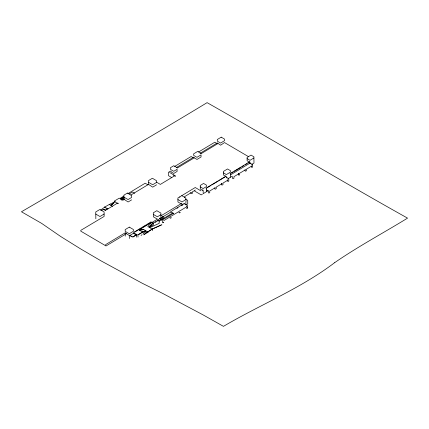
<?xml version="1.0" encoding="UTF-8"?>
<svg xmlns="http://www.w3.org/2000/svg" width="429" height="429" viewBox="0 0 429 429"><rect width="100%" height="100%" fill="white"/><g stroke="black" fill="none" stroke-linecap="round" stroke-linejoin="round"><path stroke-width="0.64" d="M161.889 224.925L161.776 224.667L152.322 229.006L144.219 234.588M143.688 234.819L147.785 231.73L152.306 229.006L152.44 229.258L149.737 227.67L159.191 223.337L159.148 220.088L157.234 218.962L156.939 219.476L151.775 222.549L147.807 226.528L149.163 227.332L153.126 223.348L151.775 222.549M112.403 204.445L110.628 205.239L109.309 204.461L114.511 201.984M145.688 230.673L145.753 230.346L145.688 230.673L143.324 231.408M111.197 205.389L114.677 201.63L115.058 202.038L114.784 201.582L117.449 203.443M149.163 226.984L153.03 223.096L153.689 223.38L153.132 223.343M105.416 210.698L103.813 209.465L108.06 208.767M141.044 235.446L142.053 234.674M143.066 233.902L146.6 231.21L147.919 231.982L147.764 231.751M100.584 210.167L104.773 207.035L104.923 207.266L104.789 207.014L109.309 204.461M114.146 201.206L119.219 198.144L122.522 200.086L123.938 199.233L128.115 201.979L131.633 199.855M124.008 195.989L120.576 198.059L120.592 199.281M128.014 193.57L145.174 183.226L147.984 184.872M101.308 210.596L103.496 209.277L103.813 209.465M174.667 166.441L191.141 156.505L193.189 157.711M198.573 152L214.779 142.23L216.827 143.431M121.546 198.488L122.973 197.63M129.129 193.999L132.475 191.983L134.722 193.297M110.628 205.239L113.664 203.405M124.11 197.297L121.847 198.665L121.863 200.332M130.877 195.029L148.536 184.379L148.488 180.598L152.375 178.255L156.547 180.706L156.569 182.395L152.681 184.738L148.509 182.287M176.646 167.407L193.694 157.132L194.224 157.84L196.975 159.454L201.056 156.998L201.029 154.858L196.949 157.32L193.672 155.395L193.651 153.845L197.731 151.383L201.013 153.309M200.005 153.351L217.326 142.905L220.613 145.2L224.539 142.573L248.75 156.789M105.411 210.403L117.76 202.955L118.281 203.555L117.766 203.249M177.177 168.12L194.224 157.84M200.96 153.78L217.862 143.586M104.102 214.033L99.962 216.527L95.79 214.082M156.596 184.802L152.708 187.146L148.536 184.379M174.517 175.863L160.349 184.411L156.462 182.127M195.404 190.02L192.342 191.87L192.358 193.345L191.822 193.672L190.224 192.734M191.806 192.305L184.652 196.616L184.663 197.528M125.171 232.845L105.62 244.632L105.625 245.098M125.568 233.076L125.22 233.29L125.252 236.132M125.23 234.395L106.027 245.973L80.797 231.156L80.786 230.362L104.129 216.441L104.075 211.899L99.903 209.449L95.764 211.942L95.844 218.79M253.909 157.958L249.978 160.328L247.099 158.633M160.913 214.656L157.395 216.779L153.319 214.387M230.362 173.439L249.533 161.878L250 162.151L250.021 163.792M206.617 187.838L225.579 176.405M206.622 188.068L210.526 185.714M211.642 185.038L218.334 181.006M219.45 180.33L225.584 176.63M231.494 173.069L233.183 172.05M234.314 171.369L241.077 167.289M242.208 166.608L243.897 165.589M245.592 164.57L246.718 163.889M247.844 163.208L249.533 161.878M160.864 215.894L180.684 203.941M133.349 232.604L151.169 221.857L150.059 222.866M134.47 232.266L141.152 228.239M142.262 227.568L143.377 226.893M144.493 226.222L146.16 225.214M147.276 224.544L148.949 223.536M129.327 238.497L129.29 235.473L129.724 235.215L132.7 236.964L136.427 234.717L136.695 237.157M132.207 236.974L129.73 235.521L133.457 233.301L134.674 233.43L137.972 235.081L137.993 237.092M151.775 222.254L139.42 229.703L139.43 230.555M230.459 174.909L250.016 163.117L252.654 164.666L252.681 166.972L251.957 167.407L251.34 167.042L251.33 166.039M163.958 219.139L162.87 219.798L160.017 218.12L159.54 218.409L159.545 218.838L162.425 220.527L162.446 222.549L162.94 222.833L163.706 222.372L163.213 222.083M186.358 208.129L186.851 208.419L187.537 208.006L187.511 205.555L184.138 203.577L170.876 211.572L170.881 212.001L173.691 213.653M159.545 218.838L160.017 218.12M170.892 212.006L161.111 217.894L161.106 217.465L161.438 217.267L161.443 217.696M176.963 208.338L178.067 207.668M181.381 205.673L183.038 204.671M141.779 230.185L143.297 229.274L139.741 229.805L139.747 230.368L142.396 231.923L145.946 230.829L143.334 229.295L139.784 230.389M153.035 223.091L158.499 220.104L157.363 221.08M155.083 222.458L156.226 221.772M202.418 194.139L201.18 194.884L194.498 190.959M208.226 190.637L203.207 193.661L203.164 190.144L202.617 189.822L202.622 190.385L200.289 189.017L200.246 185.446L203.561 183.446L206.446 185.135L206.462 186.572L203.142 188.572L200.263 186.878M227.933 178.748L232.159 176.201M251.726 164.404L253.973 163.047L253.898 156.783L251.019 155.089L247.088 157.464L247.125 160.773L249.539 162.189M158.966 221.235L172.941 212.805M186.331 204.73L187.763 203.866L187.72 200.348L185.553 199.072M133.237 236.947L136.427 234.717M215.31 187.634L209.733 191.002L209.749 192.583L208.928 193.077L208.483 192.814L208.467 191.087L206.499 189.934M228.072 180.014L222.989 183.081L223.005 184.588L222.109 185.13L221.664 184.867L221.648 183.322L222.093 183.585L216.232 187.119L216.254 188.663L215.326 189.221L214.881 188.958L214.87 187.902M238.974 173.659L233.934 176.694L233.955 178.26L233.124 178.764L232.507 178.4L232.486 176.775M245.635 169.659L239.655 173.262L239.677 174.812L238.996 175.22L238.379 174.86L238.358 173.295M251.941 165.9L246.364 169.262L246.38 170.769L245.656 171.209L245.039 170.844L245.023 169.809M138.39 234.486L142.444 232.041M165.873 217.932L173.686 213.224M138.395 234.77L142.449 232.325M163.685 220.704L170.479 216.607L169.991 216.318M171.284 216.125L179.354 211.256M142.889 232.641L145.946 230.829M161.17 225.118L152.306 229.006M126.346 233.558L125.214 233.006L129.29 235.473M104.15 209.529L103.813 209.76L103.496 209.277M229.976 173.67L230.448 173.949L230.486 177.215M223.466 172.887L226.346 174.582L230.427 172.12L230.405 170.645L227.526 168.951L223.445 171.412L223.488 175.027L226.367 176.485L226.383 177.944M226.378 177.257L228.786 178.668L228.813 181.086L228.094 181.521L227.649 181.263L227.627 179.751M177.048 167.637L173.766 165.712L170.452 167.712L170.469 169.385L173.75 171.31L177.064 169.31L177.091 171.444L173.777 173.445L171.219 171.949L171.214 171.52L170.49 171.091L168.468 172.313L168.506 175.697L171.718 177.585M206.017 188.202L206.483 188.476L206.521 191.661M181.783 195.645L185.854 198.042L185.875 199.603L181.987 201.946L177.917 199.555M186.336 206.435L186.829 206.724L180.223 210.709L179.73 210.419M187.044 207.716L187.537 208.006M179.751 212.114L180.244 212.403L179.376 212.929L178.882 212.639M170.812 217.503L171.3 217.793L170.501 218.275L170.007 217.986M165.379 218.747L162.511 217.063L163.063 216.286L163.068 216.715M161.454 217.696L163.176 218.71M124.394 198.037L122.941 197.184L122.946 197.619M122.662 197.844L124.372 198.852M121.568 198.069L124.421 199.748M156.783 218.811L153.346 216.795L153.298 212.822L156.821 210.698L160.896 213.09L160.977 220.018M121.075 198.772L123.375 200.129M111.309 205.636L112.495 206.333M147.785 231.73L147.93 232.888M104.773 207.035L107.491 208.773M136.433 235.022L133.43 233.312M200.901 190.857L195.259 187.516L177.896 197.989L177.944 201.962L181.381 203.979L181.376 203.528L182.014 203.904L182.03 205.293M169.621 172.479L175.418 175.906L175.423 176.335L173.316 175.091M149.26 227.231L153.378 225.043L153.373 223.193M186.17 200.525L186.175 201.088M185.896 201.448L185.939 204.965M184.138 203.577L184.143 204.006M179.848 196.809L179.853 197.372M152.434 229.081L152.456 230.614M129.724 235.215L129.73 235.521M114.752 201.48L114.747 201.185L114.715 201.501M142.401 231.644L142.396 231.923L142.133 231.488L142.401 231.644M334.7 262.634C300.477 288.61 260.274 304.66 223.455 326.351L203.325 315.015L162.763 293.468L142.144 283.215L100.992 260.837L80.673 248.933L60.741 236.535L41.634 223.375L21.45 211.77C83.446 175.611 145.726 139.902 207.089 102.649C274.206 140.626 340.208 180.545 407.55 218.13C383.301 233.038 358.156 246.434 334.7 262.634M127.408 193.055L123.89 195.179L123.911 197.12L128.083 199.571L131.606 197.447L131.58 195.506L127.408 193.055M221.219 137.151L217.288 139.522L217.305 141.141L220.586 143.066L224.517 140.696L224.501 139.076L221.219 137.151M129.311 227.113L125.177 229.606L125.198 231.344L129.268 233.741L133.408 231.242L133.387 229.504L129.311 227.113"/></g></svg>
